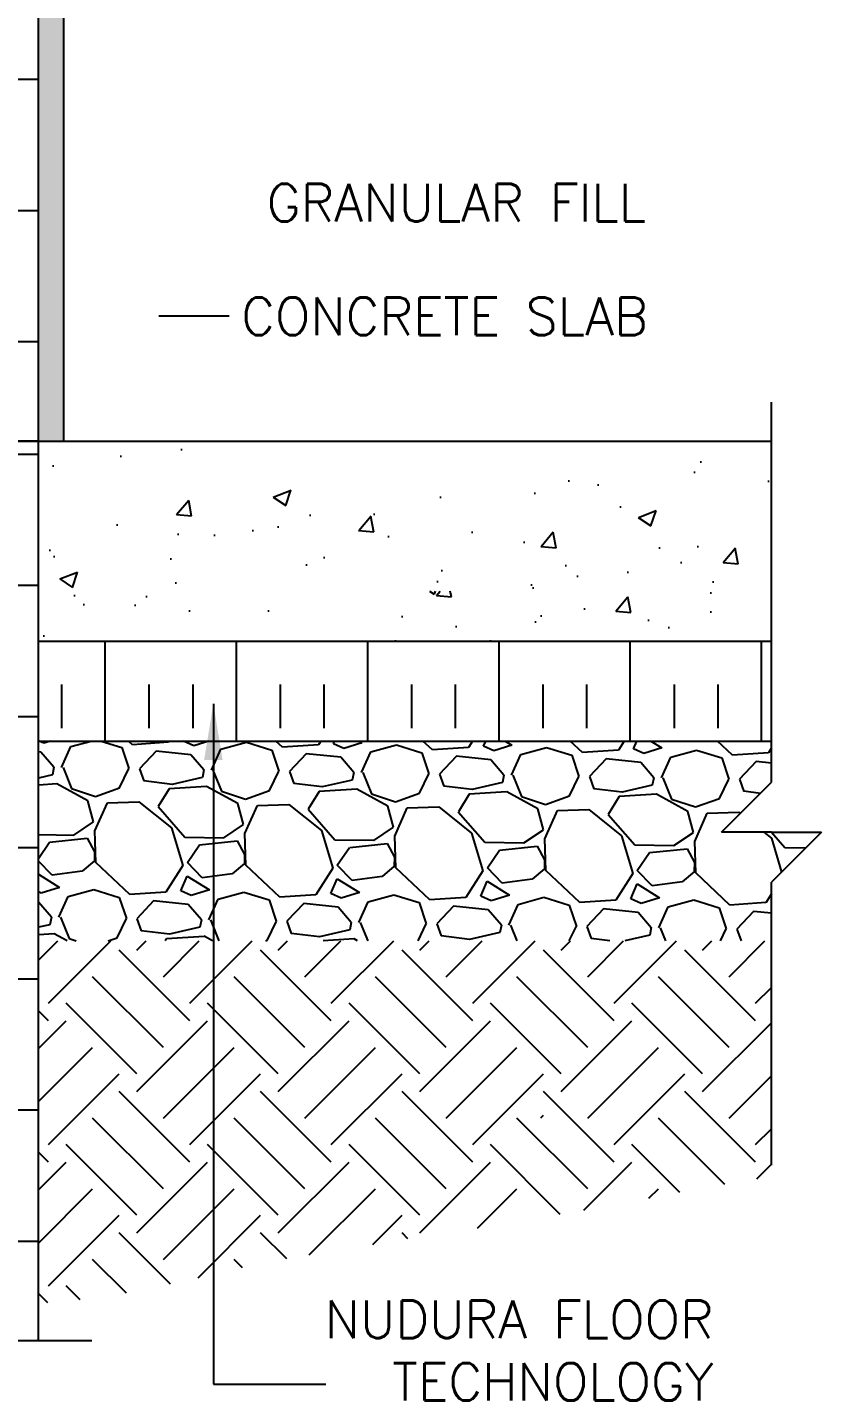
# Model space of a CAD drawing. Header units: inches. Extents: x 202.7 to 249.4, y 105.3 to 198.7.
# Drawn here: x 233.5 to 249.38, y 142.48 to 169.96 of the extents above; entities that cross this region are included whole.
import ezdxf
from ezdxf.enums import TextEntityAlignment as Align

# ---------------------------------------------------------------- set-up
doc = ezdxf.new("R2010")
doc.units = ezdxf.units.IN
doc.header["$LTSCALE"] = 0.5
doc.header["$MEASUREMENT"] = 0
doc.linetypes.add('DASHEDX2', pattern=[1.5, 1, -0.5])
for name, color, linetype in [('HATCH', 12, 'Continuous'), ('line25', 2, 'Continuous'), ('LINE50', 5, 'Continuous'), ('LINE9', 9, 'Continuous'), ('TEXT', 4, 'Continuous')]:
    doc.layers.add(name, color=color, linetype=linetype)
doc.styles.add('DIM', font='romans.shx', dxfattribs={"width": 0.7})
doc.styles.add('ROMANS', font='romans.shx', dxfattribs={"height": 0.75})
doc.dimstyles.new('ext_12', dxfattribs={"dimscale": 12, "dimtxt": 0.09375, "dimasz": 0.09375, "dimexe": 0.09375, "dimexo": 0.0625, "dimgap": 0.0625, "dimtad": 1, "dimdec": 1, "dimzin": 3, "dimdsep": 46, "dimlunit": 4, "dimtxsty": 'DIM', "dimcen": 0.09, "dimdle": 0.09375, "dimclrt": 4, "dimadec": 0, "dimazin": 0, "dimtfac": 1, "dimtdec": 1, "dimtmove": 2, "dimatfit": 3, "dimfxl": 0, "dimfrac": 2, "dimtolj": 1, "dimtzin": 0, "dimarcsym": 0})
pattern_1 = [(50, (258.6798, 123.7997), (3.5863, -0.31376), [0.375, -4.125]), (355, (258.6798, 123.7997), (-0.69376, 3.76096), [0.3, -3.3]), (100.451, (258.9786, 123.7736), (2.89255, 3.4472), [0.3187, -3.5057]), (46.184, (258.6798, 124.7997), (5.3362, -0.8276), [0.5625, -6.1875]), (96.636, (259.1245, 124.731), (4.6733, 4.8706), [0.47805, -5.25856]), (351.184, (258.68, 124.8), (4.6733, 4.8706), [0.45, -4.95]), (21, (259.1798, 124.5497), (2.98454, -2.0131), [0.375, -4.125]), (326, (259.1798, 124.5497), (1.21658, 3.62575), [0.3, -3.3]), (71.451, (259.4285, 124.382), (4.2011, 1.61265), [0.3187, -3.5057]), (37.5, (258.6798, 123.7997), (0.0608, 1.66447), [0, -3.26, 0, -3.35, 0, -3.3125]), (7.5, (258.6798, 123.7997), (1.31535, 1.97206), [0, -1.91, 0, -3.185, 0, -1.2625]), (327.5, (257.5648, 123.7997), (2.669112, -0.112774), [0, -1.25, 0, -3.9, 0, -5.175]), (317.5, (257.0648, 123.7997), (2.91593, 0.50052), [0, -1.625, 0, -2.59, 0, -3.675])]

msp = doc.modelspace()

# ---------------------------------------------------------------- hatches: boundary and pattern name
h = msp.add_hatch()
h.set_pattern_fill('AR-CONC', color=12, scale=0.02, style=0)
h.set_pattern_definition([(50, (-1005.921, 54.6168), (3.6436934, -0.318782), [0.381, -4.191]), (355, (-1005.921, 54.617), (-0.704857, 3.821133), [0.3048, -3.3528]), (100.451, (-1005.6174, 54.5903), (2.93885, 3.502334), [0.3238, -3.5618]), (46.1842, (-1005.921, 55.633), (5.421581, -0.840847), [0.5715, -6.2865]), (96.6356, (-1005.4693, 55.563), (4.748085, 4.948511), [0.4857, -5.3427]), (351.184, (-1005.921, 55.633), (4.748092, 4.948502), [0.4572, -5.0292]), (21, (-1005.413, 55.3788), (3.0322976, -2.0453104), [0.381, -4.191]), (326, (-1005.413, 55.379), (1.236041, 3.683759), [0.3048, -3.3528]), (71.4514, (-1005.1604, 55.2084), (4.26833, 1.638457), [0.3238, -3.5618]), (37.5, (-1005.9211, 54.6168), (0.061772, 1.6911008), [0, -3.31216, 0, -3.4036, 0, -3.3655]), (7.5, (-1005.921, 54.6168), (1.3363933, 2.0036115), [0, -1.94056, 0, -3.23596, 0, -1.2827]), (327.5, (-1007.0539, 54.6168), (2.7118119, -0.1145749), [0, -1.27, 0, -3.9624, 0, -5.2578]), (317.5, (-1007.562, 54.6168), (2.9625836, 0.50853), [0, -1.651, 0, -2.63144, 0, -3.7338])])
h.paths.add_polyline_path([(248.381, 161.682), (235.054, 161.682), (235.054, 158.94), (235.054, 158.682), (248.381, 158.682)])
h.paths.add_polyline_path([(235.054, 161.682), (233.72, 161.682), (233.72, 158.682), (235.054, 158.682), (235.054, 158.94)])
h = msp.add_hatch()
h.set_pattern_fill('AR-CONC', color=12, scale=0.5, style=0)
h.set_pattern_definition(pattern_1)
h.paths.add_polyline_path([(234.849, 158.682), (233.72, 158.682), (233.72, 157.682), (234.849, 157.682)])
h = msp.add_hatch()
h.set_pattern_fill('AR-CONC', color=12, scale=0.5, style=0)
h.set_pattern_definition(pattern_1)
h.paths.add_polyline_path([(248.381, 157.682), (248.381, 158.682), (234.849, 158.682), (234.849, 157.682)])
at = {"layer": 'HATCH'}
h = msp.add_hatch(dxfattribs=at)
h.set_pattern_fill('AR-SAND', color=256, scale=0.25, style=0)
h.set_pattern_definition([(37.5, (258.67978, 123.79972), (-0.0157483, 0.481706), [0, -0.38, 0, -0.425, 0, -0.40625]), (7.5, (258.6798, 123.7997), (0.442444, 0.7055365), [0, -0.205, 0, -0.3425, 0, -0.13125]), (327.5, (258.37228, 123.79972), (0.7785355, 0.0014148), [0, -0.125, 0, -0.45, 0, -0.5875]), (317.5, (258.3723, 123.7997), (0.7515317, 0.219419), [0, -0.0625, 0, -0.295, 0, -0.3375])])
h.paths.add_polyline_path([(234.22, 197.682), (233.72, 197.682), (233.72, 179.682), (233.72, 161.682), (234.22, 161.682)])
h = msp.add_hatch(dxfattribs=at)
h.set_pattern_fill('INSUL', color=256, scale=7, style=0)
h.set_pattern_definition([(180, (3157.257, -235.3274), (0, 2.625), []), (180, (3157.257, -234.4524), (0, 2.625), [0.875, -0.875]), (180, (3157.257, -233.5774), (0, 2.625), [0.875, -0.875])])
h.paths.add_polyline_path([(233.72, 161.682), (233.283, 161.682), (233.283, 162.182), (231.783, 162.182), (231.783, 161.682), (231.095, 161.682), (231.095, 179.682), (231.783, 179.682), (231.783, 180.182), (233.283, 180.182), (233.283, 179.682), (233.72, 179.682)])
h = msp.add_hatch(dxfattribs=at)
h.set_pattern_fill('INSUL', color=256, scale=7, style=0)
h.set_pattern_definition([(180, (3157.257, -253.3274), (0, 2.625), []), (180, (3157.257, -252.4524), (0, 2.625), [0.875, -0.875]), (180, (3157.257, -251.5774), (0, 2.625), [0.875, -0.875])])
h.paths.add_polyline_path([(233.72, 143.682), (233.283, 143.682), (233.283, 144.182), (231.783, 144.182), (231.783, 143.682), (231.095, 143.682), (231.095, 161.682), (231.783, 161.682), (231.783, 162.182), (233.283, 162.182), (233.283, 161.682), (233.72, 161.682)])
h = msp.add_hatch(dxfattribs=at)
h.set_pattern_fill('INSUL', color=256, scale=7, angle=90, style=0)
h.set_pattern_definition([(270, (258.6798, 186.5645), (-2.625, -2e-16), []), (270, (257.8048, 186.5645), (-2.625, -2e-16), [0.875, -0.875]), (270, (256.9298, 186.5645), (-2.625, -2e-16), [0.875, -0.875])])
h.paths.add_polyline_path([(248.381, 157.682), (248.381, 155.682), (233.72, 155.682), (233.72, 157.682)])

# ---------------------------------------------------------------- linework, layer by layer
for p, q in [((233.83, 155.64), (233.736, 155.682)), ((233.964, 155.682), (233.83, 155.64)), ((234.181, 155.154), (234.369, 155.57)), ((234.369, 155.571), (234.774, 155.682)), ((234.976, 155.682), (235.389, 155.553)), ((235.389, 155.553), (235.531, 155.13)), ((235.6, 155.609), (235.523, 155.682)), ((236.321, 155.657), (235.6, 155.609)), ((236.337, 155.682), (236.321, 155.656)), ((236.621, 155.681), (236.621, 155.682)), ((236.83, 155.588), (236.621, 155.681)), ((237.131, 155.682), (236.83, 155.588)), ((237.181, 155.101), (237.368, 155.518)), ((237.368, 155.518), (237.881, 155.659)), ((237.881, 155.659), (238.388, 155.5)), ((238.599, 155.557), (238.467, 155.682)), ((239.32, 155.604), (238.599, 155.557)), ((239.37, 155.682), (239.321, 155.604)), ((239.621, 155.629), (239.643, 155.682)), ((239.829, 155.535), (239.621, 155.629)), ((240.191, 155.649), (239.829, 155.535)), ((240.138, 155.682), (240.191, 155.649)), ((240.368, 155.466), (240.88, 155.607)), ((240.881, 155.607), (241.388, 155.448)), ((241.599, 155.504), (241.411, 155.682)), ((242.32, 155.552), (241.599, 155.504)), ((242.403, 155.682), (242.32, 155.552)), ((242.62, 155.577), (242.665, 155.682)), ((242.829, 155.483), (242.62, 155.577)), ((243.191, 155.597), (242.829, 155.483)), ((243.054, 155.682), (243.191, 155.597)), ((243.367, 155.414), (243.88, 155.555)), ((243.88, 155.555), (244.387, 155.396)), ((244.598, 155.452), (244.355, 155.682)), ((245.436, 155.682), (245.32, 155.499)), ((245.62, 155.524), (245.686, 155.682)), ((245.828, 155.431), (245.62, 155.524)), ((246.19, 155.544), (245.828, 155.43)), ((245.969, 155.682), (246.19, 155.544)), ((247.598, 155.4), (247.299, 155.682)), ((248.381, 155.544), (248.319, 155.447)), ((233.767, 155.461), (233.72, 155.466)), ((234.032, 155.156), (233.767, 155.461)), ((236.078, 155.48), (235.741, 155.126)), ((236.766, 155.409), (236.077, 155.481)), ((237.031, 155.104), (236.766, 155.409)), ((238.388, 155.5), (238.531, 155.078)), ((239.077, 155.428), (238.741, 155.074)), ((239.766, 155.356), (239.077, 155.428)), ((240.031, 155.052), (239.766, 155.356)), ((240.181, 155.049), (240.368, 155.466)), ((241.388, 155.448), (241.53, 155.025)), ((242.077, 155.375), (241.74, 155.021)), ((242.765, 155.304), (242.077, 155.376)), ((243.03, 154.999), (242.765, 155.304)), ((243.18, 154.997), (243.367, 155.413)), ((244.387, 155.396), (244.53, 154.973)), ((245.319, 155.5), (244.598, 155.452)), ((245.076, 155.323), (244.74, 154.969)), ((245.765, 155.252), (245.076, 155.324)), ((246.03, 154.947), (245.765, 155.252)), ((246.18, 154.944), (246.367, 155.361)), ((246.367, 155.361), (246.879, 155.502)), ((246.88, 155.502), (247.387, 155.343)), ((247.387, 155.343), (247.529, 154.921)), ((248.319, 155.447), (247.598, 155.4)), ((248.076, 155.271), (247.739, 154.917)), ((248.381, 155.239), (248.076, 155.271)), ((233.999, 155.007), (233.72, 154.942)), ((234.032, 155.156), (233.999, 155.007)), ((234.212, 155.153), (234.384, 154.73)), ((235.345, 154.743), (235.531, 155.13)), ((235.741, 155.126), (235.827, 154.885)), ((237.031, 155.104), (236.999, 154.955)), ((237.211, 155.101), (237.384, 154.678)), ((238.344, 154.691), (238.531, 155.078)), ((238.741, 155.074), (238.827, 154.833)), ((240.031, 155.052), (239.998, 154.902)), ((240.211, 155.049), (240.383, 154.625)), ((241.344, 154.639), (241.53, 155.026)), ((241.74, 155.022), (241.826, 154.78)), ((243.03, 154.999), (242.998, 154.85)), ((243.21, 154.996), (243.383, 154.573)), ((244.343, 154.586), (244.53, 154.973)), ((244.74, 154.969), (244.826, 154.728)), ((234.086, 154.825), (233.72, 154.802)), ((234.71, 154.485), (234.086, 154.825)), ((234.384, 154.73), (234.862, 154.572)), ((234.861, 154.572), (235.345, 154.743)), ((236.396, 154.815), (235.827, 154.885)), ((236.335, 154.726), (236.118, 154.37)), ((237.085, 154.773), (236.334, 154.726)), ((236.998, 154.954), (236.396, 154.815)), ((237.71, 154.432), (237.085, 154.773)), ((239.396, 154.763), (238.827, 154.833)), ((240.085, 154.72), (239.334, 154.673)), ((239.998, 154.902), (239.395, 154.763)), ((240.709, 154.38), (240.085, 154.721)), ((242.395, 154.71), (241.826, 154.78)), ((242.998, 154.85), (242.395, 154.71)), ((245.395, 154.658), (244.826, 154.728)), ((245.997, 154.797), (245.395, 154.658)), ((246.03, 154.947), (245.997, 154.798)), ((246.21, 154.944), (246.382, 154.521)), ((247.343, 154.534), (247.53, 154.921)), ((247.739, 154.917), (247.825, 154.675)), ((234.823, 154.062), (234.71, 154.484)), ((234.849, 153.882), (235.099, 154.447)), ((235.099, 154.448), (235.73, 154.467)), ((235.73, 154.467), (236.381, 153.945)), ((237.384, 154.678), (237.861, 154.519)), ((237.822, 154.01), (237.71, 154.432)), ((237.861, 154.519), (238.344, 154.691)), ((239.334, 154.674), (239.118, 154.318)), ((240.383, 154.625), (240.861, 154.467)), ((240.861, 154.467), (241.344, 154.639)), ((242.334, 154.621), (242.118, 154.265)), ((243.084, 154.668), (242.333, 154.621)), ((243.709, 154.327), (243.085, 154.668)), ((243.383, 154.573), (243.86, 154.415)), ((243.86, 154.415), (244.343, 154.586)), ((245.333, 154.569), (245.117, 154.213)), ((246.084, 154.616), (245.333, 154.569)), ((246.708, 154.275), (246.084, 154.616)), ((246.382, 154.521), (246.86, 154.362)), ((246.86, 154.362), (247.343, 154.534)), ((248.16, 154.635), (247.825, 154.676)), ((236.118, 154.37), (236.648, 153.76)), ((237.849, 153.829), (238.099, 154.395)), ((238.099, 154.395), (238.729, 154.414)), ((238.729, 154.414), (239.38, 153.893)), ((239.118, 154.317), (239.647, 153.708)), ((240.822, 153.958), (240.709, 154.38)), ((240.848, 153.777), (241.098, 154.343)), ((241.098, 154.343), (241.729, 154.362)), ((241.729, 154.362), (242.38, 153.84)), ((242.117, 154.265), (242.647, 153.656)), ((243.821, 153.905), (243.709, 154.327)), ((243.848, 153.724), (244.098, 154.29)), ((244.098, 154.291), (244.728, 154.31)), ((244.728, 154.31), (245.379, 153.788)), ((245.117, 154.213), (245.646, 153.603)), ((246.821, 153.853), (246.708, 154.275)), ((246.847, 153.672), (247.097, 154.238)), ((247.097, 154.238), (247.728, 154.257)), ((247.728, 154.257), (247.758, 154.233)), ((234.428, 153.799), (234.823, 154.062)), ((234.868, 153.251), (234.849, 153.882)), ((236.381, 153.945), (236.608, 153.191)), ((237.427, 153.747), (237.822, 154.01)), ((239.38, 153.893), (239.607, 153.139)), ((240.427, 153.694), (240.822, 153.957)), ((243.427, 153.642), (243.821, 153.905)), ((233.72, 153.812), (234.428, 153.799)), ((233.72, 153.333), (233.945, 153.658)), ((233.945, 153.658), (234.697, 153.735)), ((234.697, 153.735), (234.842, 153.462)), ((236.648, 153.76), (237.428, 153.747)), ((236.699, 153.249), (236.945, 153.605)), ((236.945, 153.605), (237.696, 153.682)), ((237.696, 153.682), (237.842, 153.41)), ((237.868, 153.199), (237.849, 153.829)), ((239.647, 153.708), (240.427, 153.695)), ((239.945, 153.553), (240.696, 153.63)), ((240.696, 153.63), (240.841, 153.357)), ((240.867, 153.147), (240.848, 153.777)), ((242.38, 153.841), (242.607, 153.086)), ((242.647, 153.656), (243.427, 153.642)), ((243.867, 153.094), (243.848, 153.725)), ((245.379, 153.788), (245.606, 153.034)), ((245.646, 153.603), (246.426, 153.59)), ((246.426, 153.589), (246.821, 153.853)), ((246.867, 153.042), (246.848, 153.672)), ((248.229, 153.856), (248.379, 153.736)), ((248.379, 153.736), (248.583, 153.058)), ((248.381, 153.856), (248.646, 153.551)), ((234.842, 153.462), (234.839, 153.282)), ((237.842, 153.41), (237.839, 153.23)), ((239.698, 153.197), (239.944, 153.553)), ((240.841, 153.357), (240.838, 153.177)), ((242.698, 153.145), (242.944, 153.501)), ((242.944, 153.501), (243.696, 153.578)), ((243.696, 153.577), (243.841, 153.305)), ((245.697, 153.092), (245.944, 153.448)), ((245.944, 153.448), (246.695, 153.525)), ((246.695, 153.525), (246.84, 153.252)), ((248.646, 153.551), (249.069, 153.544)), ((233.994, 152.997), (233.72, 153.28)), ((234.596, 153.076), (233.994, 152.997)), ((234.839, 153.282), (234.596, 153.076)), ((235.547, 152.61), (234.869, 153.251)), ((236.608, 153.191), (236.269, 152.657)), ((236.993, 152.944), (236.699, 153.25)), ((237.839, 153.23), (237.595, 153.024)), ((238.547, 152.557), (237.868, 153.199)), ((239.608, 153.139), (239.268, 152.604)), ((239.993, 152.892), (239.698, 153.197)), ((240.838, 153.178), (240.595, 152.972)), ((241.546, 152.505), (240.868, 153.147)), ((242.607, 153.086), (242.268, 152.552)), ((242.993, 152.84), (242.698, 153.145)), ((243.838, 153.125), (243.594, 152.919)), ((243.841, 153.305), (243.838, 153.125)), ((244.546, 152.452), (243.867, 153.094)), ((245.992, 152.787), (245.697, 153.092)), ((246.838, 153.073), (246.594, 152.867)), ((246.84, 153.253), (246.837, 153.073)), ((233.72, 153.016), (234.14, 152.754)), ((236.569, 152.682), (236.694, 152.98)), ((236.694, 152.98), (237.139, 152.702)), ((237.595, 153.024), (236.994, 152.944)), ((239.568, 152.629), (239.693, 152.927)), ((239.694, 152.927), (240.139, 152.649)), ((240.595, 152.971), (239.993, 152.892)), ((242.568, 152.577), (242.693, 152.875)), ((242.693, 152.875), (243.138, 152.597)), ((243.594, 152.919), (242.993, 152.84)), ((245.607, 153.034), (245.267, 152.5)), ((245.567, 152.525), (245.693, 152.822)), ((245.693, 152.822), (246.138, 152.545)), ((246.594, 152.867), (245.992, 152.787)), ((247.546, 152.4), (246.867, 153.042)), ((233.778, 152.64), (233.72, 152.666)), ((234.14, 152.754), (233.778, 152.64)), ((234.129, 152.154), (234.316, 152.571)), ((234.316, 152.571), (234.829, 152.712)), ((234.829, 152.712), (235.336, 152.553)), ((235.336, 152.553), (235.479, 152.131)), ((236.268, 152.657), (235.547, 152.61)), ((236.777, 152.588), (236.569, 152.682)), ((237.139, 152.702), (236.777, 152.588)), ((237.129, 152.102), (237.316, 152.519)), ((237.316, 152.519), (237.829, 152.66)), ((237.829, 152.66), (238.336, 152.501)), ((238.336, 152.501), (238.478, 152.078)), ((239.268, 152.605), (238.547, 152.557)), ((239.777, 152.536), (239.568, 152.629)), ((240.139, 152.649), (239.777, 152.536)), ((240.316, 152.466), (240.828, 152.607)), ((240.828, 152.607), (241.336, 152.449)), ((242.267, 152.552), (241.547, 152.505)), ((242.776, 152.483), (242.568, 152.577)), ((243.138, 152.597), (242.776, 152.483)), ((243.315, 152.414), (243.828, 152.555)), ((243.828, 152.555), (244.335, 152.396)), ((245.267, 152.5), (244.546, 152.453)), ((245.776, 152.431), (245.567, 152.525)), ((246.138, 152.545), (245.776, 152.431)), ((246.315, 152.362), (246.827, 152.503)), ((246.827, 152.503), (247.335, 152.344)), ((248.381, 152.627), (248.267, 152.447)), ((233.979, 152.157), (233.72, 152.455)), ((236.025, 152.481), (235.689, 152.127)), ((236.714, 152.409), (236.025, 152.481)), ((236.979, 152.104), (236.714, 152.409)), ((239.025, 152.428), (238.688, 152.074)), ((239.714, 152.357), (239.025, 152.429)), ((239.978, 152.052), (239.714, 152.357)), ((240.128, 152.049), (240.315, 152.466)), ((241.335, 152.448), (241.478, 152.026)), ((242.024, 152.376), (241.688, 152.022)), ((242.713, 152.304), (242.024, 152.376)), ((242.978, 152), (242.713, 152.304)), ((243.128, 151.997), (243.315, 152.414)), ((244.335, 152.396), (244.478, 151.973)), ((245.024, 152.324), (244.688, 151.969)), ((245.713, 152.252), (245.024, 152.324)), ((245.977, 151.947), (245.713, 152.252)), ((246.127, 151.945), (246.315, 152.362)), ((247.334, 152.344), (247.477, 151.921)), ((248.267, 152.448), (247.546, 152.4)), ((248.023, 152.271), (247.687, 151.917)), ((248.381, 152.234), (248.023, 152.272)), ((233.947, 152.007), (233.72, 151.955)), ((233.979, 152.157), (233.947, 152.007)), ((234.159, 152.154), (234.332, 151.731)), ((235.292, 151.744), (235.479, 152.131)), ((235.689, 152.127), (235.775, 151.885)), ((236.946, 151.955), (236.344, 151.815)), ((236.979, 152.105), (236.946, 151.955)), ((237.159, 152.101), (237.33, 151.682)), ((238.292, 151.692), (238.479, 152.078)), ((238.688, 152.075), (238.774, 151.833)), ((239.978, 152.052), (239.946, 151.903)), ((240.158, 152.049), (240.308, 151.682)), ((241.312, 151.682), (241.478, 152.026)), ((241.688, 152.022), (241.774, 151.781)), ((242.978, 152), (242.945, 151.85)), ((243.158, 151.997), (243.286, 151.682)), ((244.337, 151.682), (244.478, 151.974)), ((244.688, 151.97), (244.773, 151.728)), ((245.977, 151.948), (245.945, 151.798)), ((234.033, 151.826), (233.72, 151.806)), ((233.72, 151.294), (234.108, 151.682)), ((233.921, 150.435), (235.169, 151.682)), ((234.297, 151.682), (234.034, 151.826)), ((234.332, 151.731), (234.478, 151.682)), ((235.118, 151.682), (235.292, 151.744)), ((235.689, 151.495), (235.876, 151.682)), ((236.344, 151.816), (235.775, 151.886)), ((236.22, 150.965), (236.937, 151.682)), ((236.282, 151.727), (236.255, 151.682)), ((237.033, 151.773), (236.282, 151.726)), ((236.75, 150.435), (237.997, 151.682)), ((237.201, 151.682), (237.033, 151.774)), ((238.265, 151.682), (238.292, 151.691)), ((238.518, 151.495), (238.704, 151.682)), ((239.343, 151.763), (238.774, 151.833)), ((239.048, 150.965), (239.765, 151.682)), ((239.946, 151.903), (239.343, 151.763)), ((240.032, 151.721), (239.413, 151.682)), ((239.578, 150.435), (240.826, 151.682)), ((240.104, 151.682), (240.033, 151.721)), ((241.346, 151.495), (241.533, 151.682)), ((242.343, 151.711), (241.774, 151.781)), ((241.876, 150.965), (242.593, 151.682)), ((242.945, 151.85), (242.343, 151.711)), ((242.407, 150.435), (243.654, 151.682)), ((244.174, 151.495), (244.361, 151.682)), ((244.705, 150.965), (245.422, 151.682)), ((245.151, 151.682), (244.774, 151.729)), ((245.235, 150.435), (246.483, 151.682)), ((245.945, 151.798), (245.445, 151.682)), ((246.157, 151.944), (246.264, 151.682)), ((247.003, 151.495), (247.19, 151.682)), ((247.362, 151.682), (247.477, 151.921)), ((247.533, 150.965), (248.25, 151.682)), ((247.687, 151.917), (247.771, 151.682)), ((236.75, 150.081), (235.336, 151.495)), ((239.578, 150.081), (238.164, 151.495)), ((242.407, 150.081), (240.992, 151.495)), ((245.235, 150.081), (243.821, 151.495)), ((248.064, 150.081), (246.649, 151.495)), ((236.22, 149.551), (234.805, 150.965)), ((239.048, 149.551), (237.634, 150.965)), ((241.876, 149.551), (240.462, 150.965)), ((244.705, 149.551), (243.291, 150.965)), ((247.533, 149.551), (246.119, 150.965)), ((248.064, 150.435), (248.381, 150.752)), ((235.689, 149.02), (234.275, 150.435)), ((238.518, 149.02), (237.103, 150.435)), ((241.346, 149.02), (239.932, 150.435)), ((244.174, 149.02), (242.76, 150.435)), ((247.003, 149.02), (245.589, 150.435)), ((233.921, 150.081), (233.72, 150.282)), ((233.72, 149.527), (234.275, 150.081)), ((235.689, 148.667), (237.103, 150.081)), ((238.518, 148.667), (239.932, 150.081)), ((241.346, 148.667), (242.76, 150.081)), ((244.174, 148.667), (245.589, 150.081)), ((247.003, 148.667), (248.381, 150.045)), ((233.72, 148.466), (234.805, 149.551)), ((236.22, 148.137), (237.634, 149.551)), ((239.048, 148.137), (240.462, 149.551)), ((241.876, 148.137), (243.291, 149.551)), ((244.705, 148.137), (246.119, 149.551)), ((233.921, 147.606), (235.336, 149.02)), ((236.75, 147.606), (238.164, 149.02)), ((239.578, 147.606), (240.992, 149.02)), ((242.407, 147.606), (243.821, 149.02)), ((245.235, 147.606), (246.649, 149.02)), ((247.533, 148.137), (248.381, 148.984)), ((236.75, 147.253), (235.336, 148.667)), ((239.578, 147.253), (238.164, 148.667)), ((242.407, 147.253), (240.992, 148.667)), ((245.235, 147.253), (243.821, 148.667)), ((248.064, 147.253), (246.649, 148.667)), ((236.22, 146.722), (234.805, 148.137)), ((239.048, 146.722), (237.634, 148.137)), ((241.876, 146.722), (240.462, 148.137)), ((244.705, 146.722), (243.291, 148.137)), ((243.77, 148.142), (243.821, 148.192)), ((247.447, 146.808), (246.119, 148.137)), ((248.064, 147.606), (248.381, 147.924)), ((235.689, 146.192), (234.275, 147.606)), ((238.518, 146.192), (237.103, 147.606)), ((241.346, 146.192), (239.932, 147.606)), ((244.157, 146.209), (242.76, 147.606)), ((246.549, 146.646), (245.589, 147.606)), ((233.921, 147.253), (233.72, 147.454)), ((233.72, 146.698), (234.275, 147.253)), ((235.689, 145.839), (237.103, 147.253)), ((238.518, 145.839), (239.932, 147.253)), ((241.346, 145.839), (242.76, 147.253)), ((244.63, 146.294), (245.589, 147.253)), ((248.088, 146.924), (248.381, 147.217)), ((233.72, 145.637), (234.805, 146.722)), ((236.22, 145.308), (237.634, 146.722)), ((239.138, 145.399), (240.462, 146.722)), ((242.503, 145.934), (243.291, 146.722)), ((245.929, 146.533), (246.119, 146.722)), ((233.921, 144.778), (235.336, 146.192)), ((236.913, 144.941), (238.164, 146.192)), ((240.411, 145.61), (240.992, 146.192)), ((236.361, 144.813), (235.336, 145.839)), ((238.686, 145.317), (238.164, 145.839)), ((241.111, 145.72), (240.992, 145.839)), ((235.479, 144.634), (234.805, 145.308)), ((237.8, 145.142), (237.634, 145.308)), ((233.908, 144.438), (233.72, 144.625)), ((234.554, 144.499), (234.275, 144.778))]:
    msp.add_line(p, q, dxfattribs=at)
at = {"layer": 'line25'}
for p, q in [((233.72, 157.682), (248.381, 157.682)), ((233.72, 155.682), (248.381, 155.682))]:
    msp.add_line(p, q, dxfattribs=at)
at = {"layer": 'LINE50'}
for p, q in [((233.72, 161.682), (233.72, 179.682)), ((233.72, 143.682), (233.72, 161.682)), ((233.72, 161.682), (248.381, 161.682))]:
    msp.add_line(p, q, dxfattribs=at)
for points in [[(233.72, 161.682), (233.283, 161.682), (233.283, 162.182), (231.783, 162.182), (231.783, 161.682), (231.095, 161.682)], [(231.095, 161.682), (231.783, 161.682), (231.783, 162.182), (233.283, 162.182), (233.283, 161.682), (233.72, 161.682)]]:
    msp.add_lwpolyline(points, dxfattribs=at)
at = {"layer": 'LINE9'}
for p, q in [((234.22, 197.682), (234.22, 161.682)), ((248.381, 154.856), (248.381, 162.466)), ((247.381, 153.856), (248.381, 154.856)), ((248.381, 153.856), (247.381, 153.856)), ((248.381, 153.856), (249.381, 153.856)), ((249.381, 153.856), (248.381, 152.856)), ((248.381, 147.196), (248.381, 152.856)), ((234.786, 143.682), (228.095, 143.682))]:
    msp.add_line(p, q, dxfattribs=at)
at = {"layer": 'TEXT'}
msp.add_line((237.537, 164.182), (236.127, 164.182), dxfattribs=at)
for points in [[(234.849, 154.882, 0, 0.36, 0), (234.849, 155.962, 0, 0, 0), (234.849, 166.454, 0, 0, 0), (238.164, 166.454, 0, 0, 0)], [(236.127, 161.442, 0, 0.36, 0), (236.127, 162.522, 0, 0, 0), (236.127, 164.182, 0, 0, 0)]]:
    msp.add_lwpolyline(points, format="xyseb", dxfattribs=at)

# ---------------------------------------------------------------- texts
at = {"layer": 'TEXT', "style": 'ROMANS'}
for s, p in [(' GRANULAR FILL', (237.774, 166.454)), (' CONCRETE SLAB', (237.261, 164.182))]:
    msp.add_text(s, height=0.75, dxfattribs=at).set_placement(p, align=Align.MIDDLE_LEFT)
at = {"layer": 'TEXT', "linetype": 'DASHEDX2', "insert": (247.224, 143.485), "char_height": 0.75, "width": 10.16974, "attachment_point": 6, "style": 'ROMANS'}
msp.add_mtext('NUDURA FLOOR TECHNOLOGY', dxfattribs=at)

# ---------------------------------------------------------------- leaders
at = {"layer": 'TEXT'}
msp.add_leader([(237.219, 156.427), (237.219, 142.81), (239.465, 142.81)], dimstyle='ext_12', override={"dimgap": 0.0625, "dimtad": 0}, dxfattribs=at)

doc.saveas('drawing.dxf')
